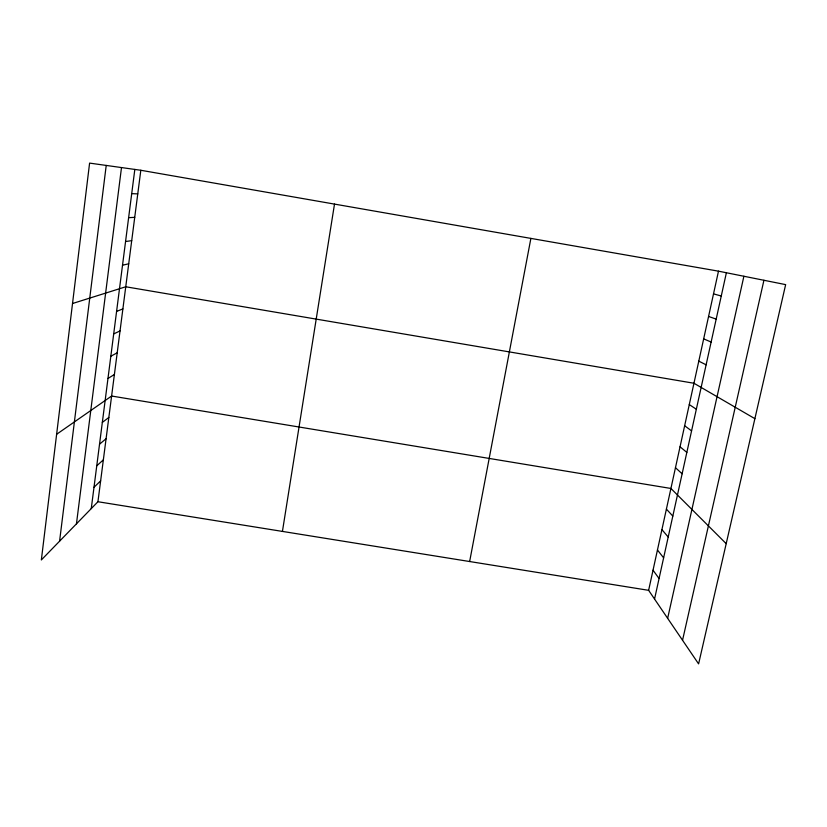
<?xml version="1.0" encoding="UTF-8"?>
<svg xmlns="http://www.w3.org/2000/svg" width="827" height="827" viewBox="0 0 827 827"><rect width="100%" height="100%" fill="white"/><g stroke="black" fill="none" stroke-linecap="round" stroke-linejoin="round"><path stroke-width="1.24" d="M59.585 541.189L106.218 165.431M76.456 523.822L121.497 167.561M91.259 508.605L134.822 169.432M97.937 501.731L140.817 170.269L89.595 163.105L41.35 559.941L97.937 501.731L648.626 590.323L698.598 663.895L785.65 284.622L718.487 271.163L140.817 170.269M282.431 531.41L334.501 204.093M469.643 561.533L530.882 238.393M648.626 590.323L718.487 271.163M654.55 599.058L726.385 272.745M667.647 618.327L743.897 276.249M682.544 640.263L763.931 280.27M93.989 487.279L100.646 480.859M96.749 465.818L103.354 459.864M99.529 444.202L106.094 438.723M102.321 422.442L108.844 417.449M56.629 434.278L111.614 396.03L670.924 488.468L726.189 543.659M107.965 378.487L114.405 374.466M110.818 356.272L117.217 352.767M113.692 333.922L120.039 330.914M116.586 311.407L122.882 308.916M72.528 303.509L125.745 286.773L693.956 383.252L754.886 418.669M122.52 265.219L128.723 263.792M125.559 241.525L131.71 240.657M128.63 217.666L134.729 217.356M131.71 193.632L137.768 193.9M713.515 293.885L721.268 296.004M708.574 316.462L716.182 319.108M703.663 338.874L711.137 342.037M698.794 361.141L706.124 364.821M689.284 404.579L696.344 409.241M684.653 425.75L691.568 430.888M680.042 446.797L686.834 452.4M675.463 467.7L682.13 473.778M666.407 509.101L672.816 516.089M661.92 529.611L668.206 537.033M657.455 549.976L663.626 557.843M653.03 570.216L659.078 578.518"/></g></svg>
